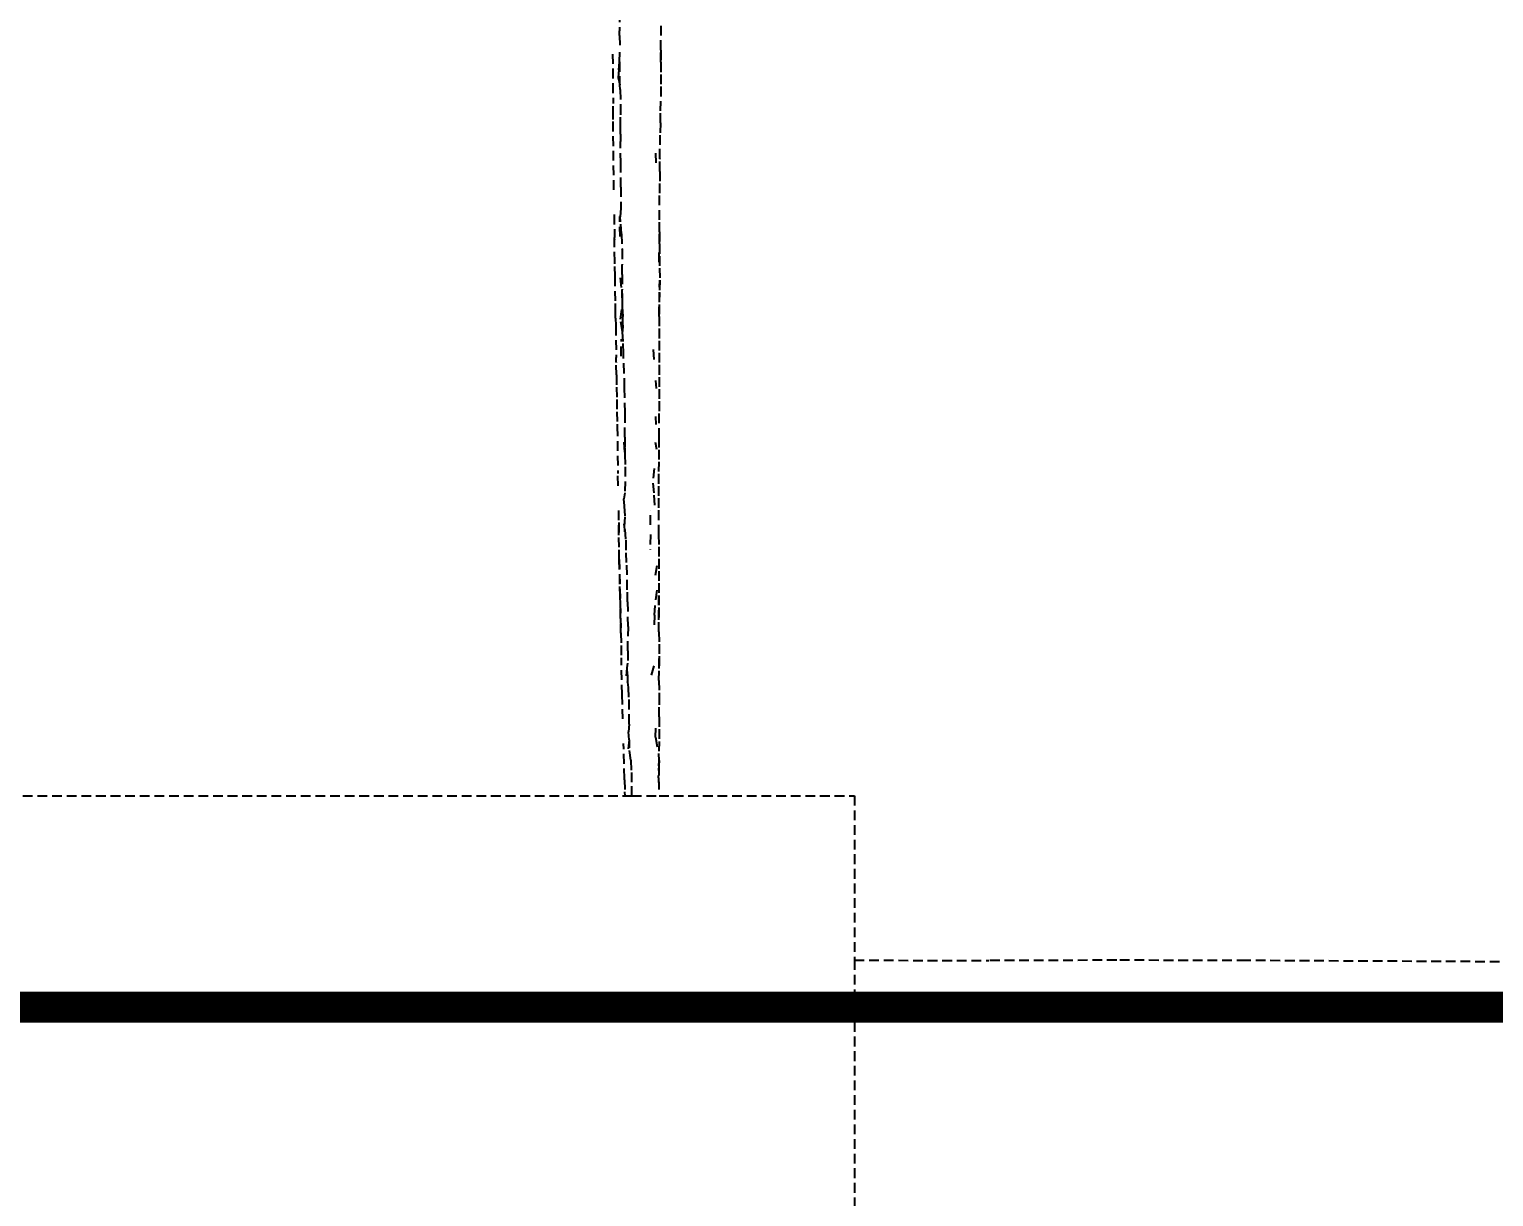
# Model space of a CAD drawing. Header units: millimetres. Extents: x 0 to 460473, y -68369 to 85219.
# Drawn here: x 228207 to 229146, y -31184 to -30436 of the extents above; entities that cross this region are included whole.
import ezdxf

# ---------------------------------------------------------------- set-up
doc = ezdxf.new("R2010")
doc.units = ezdxf.units.MM
doc.header["$LTSCALE"] = 50
doc.linetypes.add('HIDDEN2', pattern=[0.1875, 0.125, -0.0625])
doc.layers.add('fur', color=6, linetype='Continuous')
doc.layers.add('hid', color=8, linetype='HIDDEN2')

msp = doc.modelspace()

# ---------------------------------------------------------------- linework, layer by layer
at = {"layer": 'fur', "color": 40, "lineweight": 50, "true_color": 0xf8d731, "const_width": 20}
msp.add_lwpolyline([(227948.79534532, -29852.15140199), (229958.57693828, -29852.15140199), (229958.57693828, -31062.19639215), (227948.79534532, -31062.19639215)], close=True, dxfattribs=at)
at = {"layer": 'hid'}
for p, q in [((228585.25652053, -30424.88392689), (228585.40783085, -30436.54561166)), ((228585.33150912, -30439.52609081), (228585.40783085, -30436.54561166)), ((228585.33150912, -30439.52609081), (228585.7547781, -30447.46034866)), ((228611.95712717, -30433.41739285), (228611.82181441, -30441.19528662)), ((228611.87073413, -30448.92724577), (228611.82181441, -30441.19528662)), ((228585.31572951, -30456.55382608), (228585.7547781, -30447.46034866)), ((228611.86669167, -30448.98946715), (228611.87073413, -30448.92724577)), ((228611.90613493, -30456.74676198), (228611.86669167, -30448.98946715)), ((228611.87073413, -30448.92724577), (228611.8874711, -30448.96624338)), ((228611.8874711, -30448.96624338), (228611.90613493, -30456.74676198)), ((228581.03182959, -30451.44125787), (228581.28585646, -30483.13760592)), ((228585.07021552, -30461.63885749), (228585.31572951, -30456.55382608)), ((228585.31572951, -30456.55382608), (228585.53414498, -30465.60308037)), ((228611.90613493, -30456.74676198), (228611.79648493, -30464.51509392)), ((228585.07021552, -30461.63885749), (228584.55429397, -30466.56413818)), ((228584.55429397, -30466.56413818), (228585.52381322, -30471.20331387)), ((228585.52381322, -30471.20331387), (228585.53414498, -30465.60308037)), ((228611.79648493, -30464.51509392), (228611.82418038, -30472.24313784)), ((228585.84076502, -30474.27659903), (228585.52381322, -30471.20331387)), ((228585.84076502, -30474.27659903), (228586.0620647, -30484.27396265)), ((228611.82418038, -30472.24313784), (228611.8243003, -30472.28116763)), ((228611.84947687, -30472.28773807), (228611.82418038, -30472.24313784)), ((228611.8243003, -30472.28116763), (228611.82425189, -30472.31351827)), ((228611.82425189, -30472.31351827), (228611.84947687, -30472.28773807)), ((228611.82425189, -30472.31351827), (228611.85980864, -30480.05663247)), ((228581.33653513, -30491.03999595), (228581.28585646, -30483.13760592)), ((228586.0620647, -30484.27396265), (228586.15738354, -30490.670453)), ((228611.6395088, -30495.60492055), (228611.75466403, -30487.93686356)), ((228611.78578038, -30487.83471373), (228611.75466403, -30487.93686356)), ((228611.75663335, -30487.80572884), (228611.85980864, -30480.05663247)), ((228611.78578038, -30487.83471373), (228611.75663335, -30487.80572884)), ((228581.34328216, -30491.10448912), (228581.33653513, -30491.03999595)), ((228581.34051377, -30493.47481769), (228581.34328216, -30491.10448912)), ((228581.80571191, -30538.52648256), (228581.34051377, -30493.47481769)), ((228586.08172838, -30498.05931147), (228586.15738354, -30490.670453)), ((228611.6395088, -30495.60492055), (228611.35955137, -30503.36087836)), ((228585.98274343, -30502.80741705), (228586.08172838, -30498.05931147)), ((228585.98274343, -30502.80741705), (228586.10272519, -30507.5373364)), ((228611.35955137, -30503.36087836), (228611.26889849, -30511.12058591)), ((228586.2043764, -30521.17082083), (228586.10272519, -30507.5373364)), ((228608.48165564, -30515.02368805), (228608.62363405, -30522.76333451)), ((228611.26333839, -30518.51107897), (228611.26889849, -30511.12058591)), ((228586.1890454, -30536.76635561), (228586.2043764, -30521.17082083)), ((228611.24823496, -30526.64131341), (228611.263034, -30518.91567)), ((228611.29356141, -30518.87785612), (228611.263034, -30518.91567)), ((228611.26333839, -30518.51107897), (228611.29356141, -30518.87785612)), ((228611.15191628, -30534.39539635), (228611.10958938, -30542.15135416)), ((228611.24823496, -30526.64131341), (228611.15191628, -30534.39539635)), ((228586.1890454, -30536.76635561), (228586.32702442, -30546.55617124)), ((228610.9939403, -30557.66176989), (228611.10958938, -30542.15135416)), ((228586.20137685, -30550.22116503), (228585.88409177, -30555.79852514)), ((228586.32702442, -30546.55617124), (228586.20137685, -30550.22116503)), ((228582.01767968, -30554.34100203), (228582.19663056, -30569.03577742)), ((228585.8757027, -30568.38507298), (228585.58413738, -30555.47379784)), ((228586.08439464, -30558.96292893), (228585.88409177, -30555.79852514)), ((228586.74696056, -30566.74925961), (228586.08439464, -30558.96292893)), ((228611.04759881, -30565.4177277), (228610.9939403, -30557.66176989)), ((228582.1904553, -30570.15089179), (228582.19663056, -30569.03577742)), ((228582.19535228, -30570.18568219), (228582.1904553, -30570.15089179)), ((228582.1904553, -30570.15089179), (228582.2131047, -30570.21934391)), ((228582.19426589, -30571.24580559), (228582.19502229, -30570.50769011)), ((228582.39085769, -30584.51757896), (228582.19426589, -30571.24580559)), ((228582.19502229, -30570.50769011), (228582.2131047, -30570.21934391)), ((228582.2131047, -30570.21934391), (228582.19535228, -30570.18568219)), ((228586.74696056, -30566.74925961), (228587.0249183, -30576.67406581)), ((228611.04759881, -30565.4177277), (228610.96061203, -30573.17256058)), ((228610.96061203, -30573.17256058), (228610.98742158, -30566.34702693)), ((228587.0249183, -30576.67406581), (228587.19522573, -30586.59437231)), ((228610.870959, -30584.89649101), (228610.75597648, -30577.12703414)), ((228610.96061203, -30573.17256058), (228610.99860626, -30580.92064394)), ((228610.99860626, -30580.92064394), (228611.08126035, -30588.66797736)), ((228582.39979279, -30584.92023843), (228582.39085769, -30584.51757896)), ((228582.41295291, -30585.94419848), (228582.39979279, -30584.92023843)), ((228582.53893376, -30593.86248923), (228582.41295291, -30585.94419848)), ((228587.21822224, -30592.68807133), (228587.19522573, -30586.59437231)), ((228611.08126035, -30588.66797736), (228611.20757448, -30596.4220603)), ((228582.74823526, -30609.66463456), (228582.53893376, -30593.86248923)), ((228585.88709131, -30594.79429909), (228587.04091586, -30605.54929725)), ((228587.21822224, -30592.68807133), (228587.21822224, -30602.53638287)), ((228610.80896843, -30619.6831842), (228611.20757448, -30596.4220603)), ((228611.20757448, -30596.4220603), (228611.00493863, -30604.18026795)), ((228582.88154832, -30617.56233246), (228582.74823526, -30609.66463456)), ((228587.04091586, -30605.54929725), (228587.05348163, -30607.72938512)), ((228587.05348163, -30607.72938512), (228587.21822224, -30602.53638287)), ((228587.05348163, -30607.72938512), (228587.08657559, -30613.47099347)), ((228611.00493863, -30604.18026795), (228610.87629152, -30611.93060115)), ((228582.88154832, -30617.56233246), (228582.90488241, -30617.59054378)), ((228582.92469661, -30620.71855907), (228582.90488241, -30617.59054378)), ((228586.06273127, -30621.40843859), (228587.08657559, -30613.47099347)), ((228587.08657559, -30613.47099347), (228587.45418636, -30619.75442922)), ((228587.5475055, -30625.17392536), (228587.45418636, -30619.75442922)), ((228610.80896843, -30619.6831842), (228610.76130901, -30627.4335174)), ((228610.87629152, -30611.93060115), (228610.80896843, -30619.6831842)), ((228582.92469661, -30620.71855907), (228582.98953191, -30625.46115528)), ((228582.98953191, -30625.46115528), (228583.27779281, -30645.8216464)), ((228587.32620582, -30629.22851692), (228586.06273127, -30621.40843859)), ((228587.5475055, -30625.17392536), (228587.32620582, -30629.22851692)), ((228610.76130901, -30627.4335174), (228610.73497968, -30635.18460055)), ((228586.37834994, -30645.09928245), (228586.64330966, -30634.21904305)), ((228587.79513451, -30635.69044019), (228587.32620582, -30629.22851692)), ((228587.94977766, -30643.24841184), (228587.79513451, -30635.69044019)), ((228610.73497968, -30635.18460055), (228610.85329502, -30642.93155899)), ((228583.29344316, -30647.10578214), (228583.27779281, -30645.8216464)), ((228583.35372534, -30648.98504622), (228583.29344316, -30647.10578214)), ((228588.45703387, -30655.83853171), (228587.94977766, -30643.24841184)), ((228607.72310432, -30647.09601787), (228607.18118672, -30639.34568467)), ((228610.85329502, -30642.93155899), (228610.86662632, -30650.69764109)), ((228583.31848189, -30649.14569844), (228583.3363837, -30649.11683181)), ((228583.31848189, -30649.14569844), (228583.34659456, -30649.19037373)), ((228583.35372534, -30648.98504622), (228583.33572857, -30649.06582858)), ((228583.33572857, -30649.06582858), (228583.3363837, -30649.11683181)), ((228583.44016631, -30657.03981887), (228583.34659456, -30649.19037373)), ((228583.4449236, -30657.07790847), (228583.44016631, -30657.03981887)), ((228583.4449236, -30657.07790847), (228583.59673404, -30664.87731306)), ((228588.66466896, -30665.46410883), (228588.45703387, -30655.83853171)), ((228610.86662632, -30650.69764109), (228610.80063636, -30658.44722435)), ((228583.57357038, -30664.90951957), (228583.55011333, -30664.94851987)), ((228583.58647798, -30664.98692488), (228583.55011333, -30664.94851987)), ((228583.57357038, -30664.90951957), (228583.59673404, -30664.87731306)), ((228583.58647798, -30664.98692488), (228583.67476104, -30672.84096814)), ((228588.83564296, -30671.59605516), (228588.66466896, -30665.46410883)), ((228608.49632008, -30660.64569566), (228608.92292188, -30665.68084367)), ((228610.79930323, -30666.21143158), (228610.75164381, -30673.9643896)), ((228610.80063636, -30658.44722435), (228610.79930323, -30666.21143158)), ((228583.67476104, -30672.84096814), (228583.80607441, -30680.72929169)), ((228588.99961803, -30681.19613406), (228588.83564296, -30671.59605516)), ((228610.75164381, -30673.9643896), (228610.72198165, -30681.72034741)), ((228583.80607441, -30680.72929169), (228583.92105693, -30688.62511473)), ((228588.90063308, -30697.04515111), (228588.99961803, -30681.19613406)), ((228608.38567024, -30683.77707863), (228608.73361733, -30688.89322098)), ((228610.72198165, -30681.72034741), (228610.6903198, -30697.24201235)), ((228583.92105693, -30688.62511473), (228583.93491897, -30689.7661952)), ((228583.93491897, -30689.7661952), (228583.93956688, -30690.14879688)), ((228583.93956688, -30690.14879688), (228584.36865553, -30720.18890822)), ((228588.20573874, -30700.26505102), (228588.84864099, -30708.13837563)), ((228588.90063308, -30697.04515111), (228588.77998476, -30703.78530493)), ((228588.77998476, -30703.78530493), (228588.84864099, -30708.13837563)), ((228608.27868651, -30700.15743354), (228609.20954496, -30704.57874947)), ((228610.6903198, -30697.24201235), (228610.52534489, -30705.00959435)), ((228588.84864099, -30708.13837563), (228589.11560039, -30716.00195091)), ((228610.54134245, -30712.75955258), (228610.47168638, -30720.52975939)), ((228610.52534489, -30705.00959435), (228610.54134245, -30712.75955258)), ((228584.49830249, -30728.0839813), (228584.36865553, -30720.18890822)), ((228589.11560039, -30716.00195091), (228588.83131029, -30732.66653595)), ((228607.56579491, -30717.09874924), (228606.93822367, -30724.93795123)), ((228610.47168638, -30720.52975939), (228610.43869139, -30728.28946694)), ((228607.54979734, -30732.71003291), (228606.93822367, -30724.93795123)), ((228610.43869139, -30728.28946694), (228610.37470113, -30736.05704894)), ((228588.83131029, -30732.66653595), (228588.1797427, -30736.56588836)), ((228588.67866683, -30741.0157023), (228588.1797427, -30736.56588836)), ((228589.13126468, -30747.46412651), (228588.67866683, -30741.0157023)), ((228608.03639002, -30740.45661638), (228607.54979734, -30732.71003291)), ((228610.37470113, -30736.05704894), (228610.4866841, -30743.83550517)), ((228584.73993241, -30743.85612873), (228584.88901338, -30751.68710817)), ((228588.62127282, -30754.31244844), (228589.13126468, -30747.46412651)), ((228605.22181799, -30753.18547655), (228605.20482058, -30743.71888833)), ((228610.4866841, -30743.83550517), (228610.51367999, -30759.39504246)), ((228584.88528066, -30751.74037008), (228584.88901338, -30751.68710817)), ((228584.88528066, -30751.74037008), (228585.02085797, -30759.5958583)), ((228584.96923088, -30759.62077668), (228584.88528066, -30751.74037008)), ((228585.12520716, -30767.50422558), (228584.96923088, -30759.62077668)), ((228585.02254988, -30759.65900951), (228585.02085797, -30759.5958583)), ((228585.02794351, -30759.70194711), (228585.02254988, -30759.65900951)), ((228588.62127282, -30754.31244844), (228588.50369344, -30752.42690458)), ((228588.72874558, -30756.03591916), (228588.62127282, -30754.31244844)), ((228588.72874558, -30756.03591916), (228589.40289004, -30763.02628862)), ((228588.82597776, -30757.59516829), (228588.72874558, -30756.03591916)), ((228605.23281632, -30759.41566602), (228605.04751116, -30768.93212576)), ((228610.51367999, -30759.39504246), (228610.58133637, -30767.17612352)), ((228585.29918071, -30775.38054998), (228585.12520716, -30767.50422558)), ((228589.40289004, -30763.02628862), (228589.5805297, -30771.03647865)), ((228610.58133637, -30767.17612352), (228610.59533424, -30774.97145357)), ((228585.68778828, -30791.11182526), (228585.29918071, -30775.38054998)), ((228585.29918071, -30775.38054998), (228586.32202518, -30822.57137604)), ((228589.5805297, -30771.03647865), (228589.79782999, -30778.91467792)), ((228589.79782999, -30778.91467792), (228590.17977191, -30786.6882595)), ((228610.59533424, -30774.97145357), (228610.57200446, -30782.75515945)), ((228590.42340153, -30794.72919738), (228590.17977191, -30786.6882595)), ((228609.31352915, -30779.32002458), (228608.04838819, -30787.34933828)), ((228610.57200446, -30782.75515945), (228610.70798378, -30790.55798898)), ((228585.86076198, -30798.9817751), (228585.68778828, -30791.11182526)), ((228590.52505274, -30802.52002776), (228590.42340153, -30794.72919738)), ((228609.40551516, -30794.97630511), (228608.3230131, -30803.02924216)), ((228610.70798378, -30790.55798898), (228610.71031676, -30798.35969359)), ((228586.32202518, -30822.57137604), (228585.86076198, -30798.9817751)), ((228590.52505274, -30802.52002776), (228590.75501777, -30810.27786044)), ((228607.81675675, -30810.95918781), (228608.3230131, -30803.02924216)), ((228610.71031676, -30798.35969359), (228610.61999716, -30806.16064825)), ((228610.61999716, -30806.16064825), (228610.66299062, -30813.96647758)), ((228610.66299062, -30813.96647758), (228610.71031676, -30798.35969359)), ((228590.8813319, -30818.2490532), (228590.75501777, -30810.27786044)), ((228607.81675675, -30810.95918781), (228607.492806, -30818.84676142)), ((228610.67332238, -30821.756558), (228610.66299062, -30813.96647758)), ((228586.32202518, -30822.57137604), (228586.46751986, -30830.40993433)), ((228590.8813319, -30818.2490532), (228590.80034421, -30825.78302653)), ((228590.81734163, -30833.89558441), (228590.80034421, -30825.78302653)), ((228610.67332238, -30821.756558), (228610.78897147, -30829.54663843)), ((228586.44234021, -30830.44657552), (228586.46751986, -30830.40993433)), ((228586.46866316, -30830.47152958), (228586.44234021, -30830.44657552)), ((228586.46866316, -30830.47152958), (228586.60231589, -30838.31577541)), ((228590.81734163, -30833.89558441), (228590.69136079, -30841.69278933)), ((228610.78897147, -30829.54663843), (228610.85096204, -30837.31197058)), ((228587.13590142, -30861.85475489), (228586.60231589, -30838.31577541)), ((228589.92381083, -30849.82372093), (228590.40646615, -30844.71078023)), ((228590.40646615, -30844.71078023), (228590.69136079, -30841.69278933)), ((228590.57104575, -30849.24101167), (228590.40646615, -30844.71078023)), ((228605.87838482, -30849.4164994), (228608.07771706, -30842.29912195)), ((228610.78952, -30845.06876267), (228610.85096204, -30837.31197058)), ((228610.85096204, -30837.31197058), (228610.81863362, -30845.09230169)), ((228590.4775905, -30853.91765917), (228590.49772356, -30853.73957219)), ((228590.4775905, -30853.91765917), (228590.93165758, -30857.27445008)), ((228590.57104575, -30849.24101167), (228590.49772356, -30853.73957219)), ((228610.71431615, -30852.87863237), (228610.78955762, -30845.16354783)), ((228610.71431615, -30852.87863237), (228610.7883049, -30860.6773372)), ((228610.78606399, -30845.11717612), (228610.78952, -30845.06876267)), ((228610.81863362, -30845.09230169), (228610.78606399, -30845.11717612)), ((228610.78955762, -30845.16354783), (228610.78606399, -30845.11717612)), ((228587.54950519, -30877.53165897), (228587.13590142, -30861.85475489)), ((228590.93165758, -30857.27445008), (228591.29193613, -30865.14889961)), ((228610.7883049, -30860.6773372), (228610.81873453, -30864.71221968)), ((228591.29193613, -30865.14889961), (228591.50023779, -30872.99635102)), ((228591.5345659, -30880.77030757), (228591.50023779, -30872.99635102)), ((228610.81873453, -30864.71221968), (228610.85429487, -30868.46216799)), ((228610.89862146, -30876.26612244), (228610.85429487, -30868.46216799)), ((228591.5345659, -30880.77030757), (228591.28827002, -30885.7552091)), ((228610.89862146, -30876.26612244), (228610.74531144, -30884.06257742)), ((228591.69487486, -30890.81810517), (228591.05497216, -30896.72206744)), ((228591.69487486, -30890.81810517), (228591.28827002, -30885.7552091)), ((228591.69487486, -30890.81810517), (228591.61055435, -30896.03924018)), ((228608.42599744, -30889.24321526), (228608.66862721, -30883.44574554)), ((228608.42599744, -30889.24321526), (228609.86811149, -30896.75581508)), ((228610.73198013, -30891.88865533), (228610.60933211, -30899.69748444)), ((228610.74531144, -30884.06257742), (228610.73198013, -30891.88865533)), ((228588.65574054, -30915.5775201), (228587.97577371, -30893.14481752)), ((228592.68272465, -30904.01718247), (228591.61055435, -30896.03924018)), ((228610.7959704, -30904.22866768), (228610.60933211, -30899.69748444)), ((228592.68272465, -30904.01718247), (228593.06556751, -30911.86932249)), ((228610.7959704, -30904.22866768), (228610.26771739, -30912.58458355)), ((228610.6653236, -30907.48456508), (228610.7959704, -30904.22866768)), ((228610.6653236, -30907.48456508), (228610.69565232, -30915.25589681)), ((228588.68833203, -30916.48671781), (228588.65574054, -30915.5775201)), ((228588.68833203, -30916.48671781), (228588.91301364, -30924.24872894)), ((228593.06556751, -30911.86932249), (228593.22797508, -30919.58946887)), ((228593.3071463, -30926.76328172), (228593.22797508, -30919.58946887)), ((228610.7826391, -30919.97831669), (228610.26771739, -30912.58458355)), ((228610.7826391, -30919.97831669), (228610.69565232, -30915.25589681)), ((228610.7826391, -30922.79019839), (228610.7826391, -30919.97831669)), ((228165.56784649, -30926.76328172), (228588.98053646, -30926.76328172)), ((228588.91396439, -30924.28151586), (228588.91301364, -30924.24872894)), ((228588.98053646, -30926.76328172), (228588.91396439, -30924.28151586)), ((228588.98053646, -30926.76328172), (228593.3071463, -30926.76328172)), ((228593.3071463, -30926.76328172), (228610.75192438, -30926.76328172)), ((228610.75192438, -30926.76328172), (228735.99865146, -30926.76328172)), ((228735.99865146, -30926.76328172), (228735.99865146, -31032.10886981)), ((228735.99865146, -31032.10886981), (228822.16218234, -31032.32635508)), ((228735.99865146, -31032.10886981), (228735.99865146, -31052.95734411)), ((228904.05306358, -31032.13511845), (228822.16218234, -31032.32635508)), ((228987.20775264, -31032.32410523), (228904.05306358, -31032.13511845)), ((229196.21197203, -31033.36428252), (228987.20775264, -31032.32410523)), ((228735.99865146, -31052.95734411), (229943.18235069, -31052.95734411)), ((228735.99865146, -31052.95734411), (228735.99865146, -31526.76328172))]:
    msp.add_line(p, q, dxfattribs=at)

doc.saveas('drawing.dxf')
